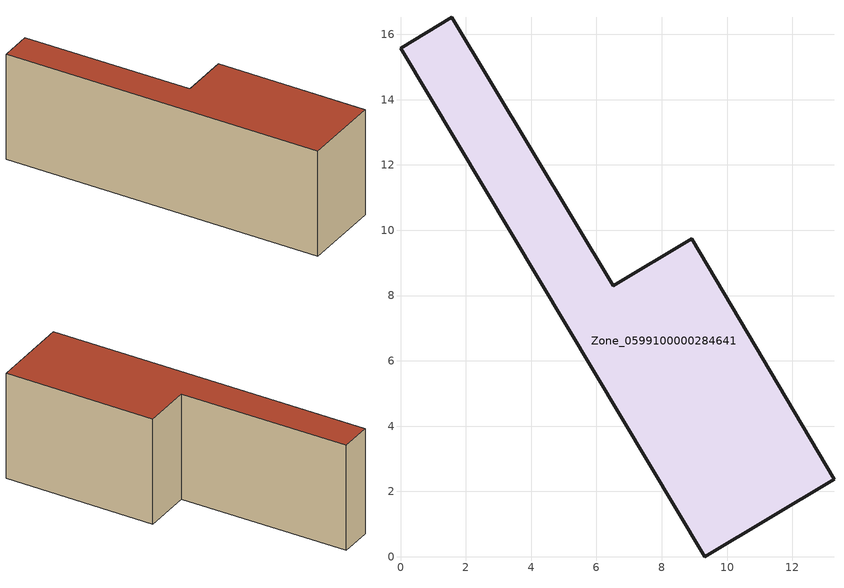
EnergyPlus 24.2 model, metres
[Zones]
Zone_0599100000284641
 floor ground (C_G): 9.31,0 0,15.57 1.58,16.52 6.52,8.3 8.92,9.74 13.28,2.38 z0
 wall outside (C_F): 6.52,8.3 1.58,16.52 0,15.57 9.31,0 13.28,2.38 8.92,9.74 6.52,8.3 z0:6.15
 roof outside (C_R): 13.28,2.38 8.92,9.74 6.52,8.3 1.58,16.52 0,15.57 9.31,0 z6.15
[BUILDING]
Pand.0599100000284641: North Axis=0; Terrain=City; Loads Convergence Tolerance Value=0.04; Temperature Convergence Tolerance Value=0.4; Solar Distribution=FullExterior; Maximum Number of Warmup Days=25; Minimum Number of Warmup Days=1
[Site:Location]
Rotterdam.The.Hague.AP_ZH_NLD Design_Conditions: Latitude=51.96; Longitude=4.45; Time Zone=1; Elevation=-4.5
[SITE:GROUNDTEMPERATURE:BUILDINGSURFACE]
18, 18, 18, 18, 18, 18, 18, 18, 18, 18, 18, 18
[MATERIAL] Thermal Absorptance=0.9; Solar Absorptance=0.7; Visible Absorptance=0.7
Name | Roughness | Thickness | Conductivity | Density | Specific Heat
G.TI.1946 | MediumSmooth | 0.15 | 1 | 540 | 1210
F.TI.1946 | Rough | 0.3 | 0.857143 | 1920 | 840
R.TI.1946 | MediumRough | 0.2 | 0.1 | 1500 | 1000
[CONSTRUCTION]
C_G: G.TI.1946
C_F: F.TI.1946
C_R: R.TI.1946
[ZONE]
Zone_0599100000284641: Type=1; Multiplier=1; Ceiling Height=Autocalculate; Volume=Autocalculate; Floor Area=autocalculate; Part of Total Floor Area=Yes
[ZONEINFILTRATION:DESIGNFLOWRATE]
Infil_Zone_0599100000284641: Zone or ZoneList or Space or SpaceList=Zone_0599100000284641; Schedule=AlwaysOn; Design Flow Rate Calculation Method=Flow/Area; Flow Rate per Floor Area=0.003; Constant Term Coefficient=1; Temperature Term Coefficient=0; Velocity Term Coefficient=0; Velocity Squared Term Coefficient=0
[HVACTEMPLATE:ZONE:IDEALLOADSAIRSYSTEM]
Zone_0599100000284641: Maximum Heating Supply Air Temperature=50; Minimum Cooling Supply Air Temperature=13; Maximum Heating Supply Air Humidity Ratio=0.0156; Minimum Cooling Supply Air Humidity Ratio=0.0077; Heating Limit=NoLimit; Cooling Limit=NoLimit; Dehumidification Control Type=ConstantSensibleHeatRatio; Cooling Sensible Heat Ratio=0.7; Dehumidification Setpoint=60; Humidification Control Type=None; Humidification Setpoint=30; Outdoor Air Method=None; Outdoor Air Flow Rate per Person=0.00944; Outdoor Air Flow Rate per Zone Floor Area=0; Outdoor Air Flow Rate per Zone=0; Demand Controlled Ventilation Type=None; Outdoor Air Economizer Type=NoEconomizer; Heat Recovery Type=None; Sensible Heat Recovery Effectiveness=0.7; Latent Heat Recovery Effectiveness=0.65
[ZONECONTROL:THERMOSTAT]
ThermostatControl_Zone_0599100000284641: Zone or ZoneList=Zone_0599100000284641; Control Type Schedule=DualSetpointControlType; Control 1=Thermostat_Zone_0599100000284641; Temperature Difference Between Cutout And Setpoint=0
[THERMOSTATSETPOINT:DUALSETPOINT]
Thermostat_Zone_0599100000284641: Heating Setpoint Temperature Schedule=HeatingSetpoint_Zone_0599100000284641; Cooling Setpoint Temperature Schedule=CoolingSetpoint_Zone_0599100000284641
[SCHEDULE:COMPACT]
HeatingSetpoint_Zone_0599100000284641: Through: 12/31, For: AllDays, Until: 24:00, 21
CoolingSetpoint_Zone_0599100000284641: Through: 12/31, For: AllDays, Until: 24:00, 24
DualSetpointControlType: Through: 12/31, For: AllDays, Until: 24:00, 4
AlwaysOn: Through: 12/31, For: AllDays, Until: 24:00, 1
